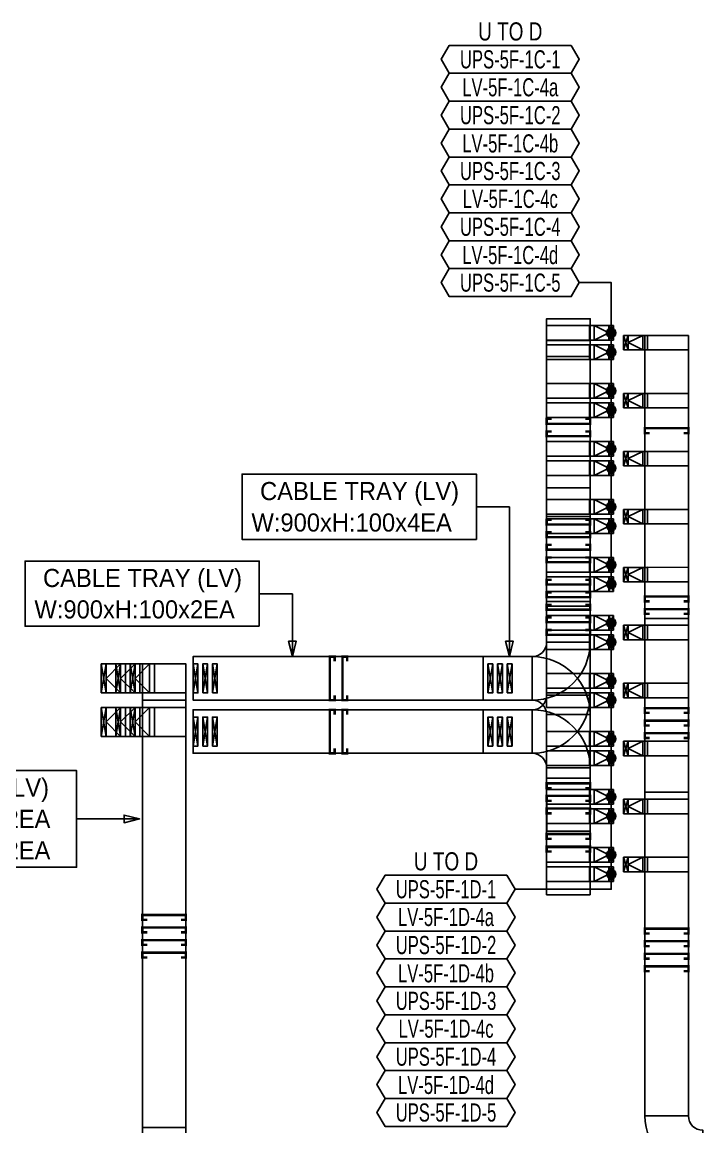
# Model space of a CAD drawing. Header units: millimetres. Extents: x 28900 to 374393, y -351975 to 838289.
# Drawn here: x 315913 to 329996, y 399720 to 422581 of the extents above; entities that cross this region are included whole.
import ezdxf
from ezdxf.enums import TextEntityAlignment as Align

# ---------------------------------------------------------------- set-up
doc = ezdxf.new("R2010")
doc.units = ezdxf.units.MM
doc.header["$LTSCALE"] = 150
for name, color, linetype in [('-----26 Electrical Cable Tray_HV_N', 30, 'Continuous'), ('-----26 Electrical Cable Tray_LV_UPS1', 6, 'Continuous'), ('-----26 Electrical Cable Tray_LV_UPS2', 2, 'Continuous'), ('-----26 Electrical Cable Tray_LV_UPSBAT', 11, 'Continuous'), ('-----99 Cable Schedule', 2, 'Continuous')]:
    doc.layers.add(name, color=color, linetype=linetype)
doc.styles.add('ELEC', font='Dotum.ttf')

# ---------------------------------------------------------------- blocks, each defined once
blk = doc.blocks.new('A$495596483691')
at = {"color": 0}
for p, q in [((100, 600), (0, 600)), ((0, 600), (0, 0)), ((500, 600), (100, 600)), ((500, 0), (500, 600)), ((0, 0), (100, 0)), ((100, 0), (500, 0))]:
    blk.add_line(p, q, dxfattribs=at)
at = {"color": 8}
for p, q in [((400, 300), (100, 600)), ((100, 600), (100, 0)), ((400, 0), (400, 600)), ((400, 600), (500, 0)), ((500, 600), (400, 0)), ((400, 300), (100, 0))]:
    blk.add_line(p, q, dxfattribs=at)
blk = doc.blocks.new('A$550585017316')
at = {"color": 0}
for p, q in [((400, 300), (0, 300)), ((0, 300), (0, 0)), ((500, 300), (400, 300)), ((500, 0), (500, 300)), ((0, 0), (400, 0)), ((400, 0), (500, 0))]:
    blk.add_line(p, q, dxfattribs=at)
at = {"color": 8}
for p, q in [((100, 0), (0, 300)), ((0, 0), (100, 300)), ((100, 150), (400, 300)), ((100, 300), (100, 0)), ((400, 0), (400, 300)), ((100, 150), (400, 0))]:
    blk.add_line(p, q, dxfattribs=at)
blk = doc.blocks.new('A$C9a0ab699')
h = blk.add_hatch(color=0)
edge = h.paths.add_edge_path()
edge.add_arc((64.00719340983778, 64.00719340983778), 64.0071934098378, 720.0000000000341, 1080.000000000034, ccw=False)
at = {"color": 0}
blk.add_circle((64.00719340983778, 64.00719340983778), 64.0071934098378, dxfattribs=at)

msp = doc.modelspace()

# ---------------------------------------------------------------- linework, layer by layer
at = {"layer": '-----26 Electrical Cable Tray_HV_N', "color": 1}
for p, q in [((325309.7544661516, 412551.5399021779), (325994.7354957264, 412551.5399021779)), ((320819.9979642814, 410753.167597133), (321504.9789938562, 410753.167597133))]:
    msp.add_line(p, q, dxfattribs=at)
for points in [[(325309.7544661516, 411876.5399021779), (325309.7544661516, 413226.5399021779), (320463.7350640123, 413226.5399021779), (320463.7350640123, 411876.5399021779)], [(320819.9979642814, 410078.167597133), (320819.9979642814, 411428.167597133), (315973.9785621421, 411428.167597133), (315973.9785621421, 410078.167597133)]]:
    msp.add_lwpolyline(points, close=True, dxfattribs=at)
for points in [[(325994.7358546432, 409449.9993575179), (326074.7358546432, 409769.9993575179), (325914.7358546432, 409769.9993575179), (325994.7358546432, 409449.9993575179), (325994.7350004211, 412551.5399021779)], [(321504.979352773, 409449.9993575179), (321584.979352773, 409769.9993575179), (321424.979352773, 409769.9993575179), (321504.979352773, 409449.9993575179), (321504.9789938562, 410753.167597133)]]:
    msp.add_lwpolyline(points, dxfattribs=at)
at = {"layer": '-----26 Electrical Cable Tray_HV_N', "color": 1, "elevation": -3.247652379101226e-10}
msp.add_lwpolyline([(312192.8131566983, 405093.0866426064), (312192.8131566983, 407093.0866426064), (317038.8325588377, 407093.0866426064), (317038.8325588377, 405093.0866426064)], close=True, dxfattribs=at)
msp.add_lwpolyline([(318342.0007984528, 406093.0870015232), (318022.0007984528, 406173.0870015232), (318022.0007984528, 406013.0870015232), (318342.0007984528, 406093.0870015232), (317038.8325588377, 406093.0866426064)], dxfattribs=at)
at = {"layer": '-----26 Electrical Cable Tray_LV_UPS1'}
for points, elevation in [([(327664.4224880337, 409750.0040227161), (326764.4224880337, 409750.0040227161), (326764.4178228354, 416443.2808967411), (327664.4178228354, 416443.2808967411)], -3.247652379101226e-10), ([(327648.9999991183, 416299.9993575978), (326764.4211756693, 416299.9993575978), (326764.4211756693, 415999.9993575978), (327648.9999991183, 415999.9993575978)], 3.701324547576783e-10), ([(327648.9999991183, 415099.9993575978), (326764.4211756693, 415099.9993575978), (326764.4211756693, 414799.9993575978), (327648.9999991183, 414799.9993575978)], 3.701324547576783e-10), ([(327648.9999991183, 413899.9993575978), (326764.4211756693, 413899.9993575978), (326764.4211756693, 413599.9993575978), (327648.9999991183, 413599.9993575978)], 3.701324547576783e-10), ([(327664.4224880337, 409750.0040227161), (326764.4224880337, 409750.0040227161), (326764.4178228354, 412946.3479550721), (327664.4178228354, 412946.3479550721)], -3.247652379101226e-10), ([(327648.9999991183, 412699.9993575978), (326764.4211756693, 412699.9993575978), (326764.4211756693, 412399.9993575978), (327648.9999991183, 412399.9993575978)], 3.701324547576783e-10), ([(327648.9999991183, 411499.9993575978), (326764.4211756693, 411499.9993575978), (326764.4211756693, 411199.9993575978), (327648.9999991183, 411199.9993575978)], 3.701324547576783e-10), ([(327664.4224880337, 409750.0040227161), (326764.4224880337, 409750.0040227161), (326764.4178228354, 410594.2948789333), (327664.4178228354, 410594.2948789333)], -3.247652379101226e-10), ([(327648.9999991184, 410299.9993575978), (326764.4211756693, 410299.9993575978), (326764.4211756693, 409999.9993575978), (327648.9999991184, 409999.9993575978)], 3.701324547576783e-10), ([(326464.4224880337, 409450.0040227161), (326464.4224880337, 408550.0040227161), (319449.9999995634, 408549.9993575179), (319449.9999995634, 409449.9993575179)], -3.247652379101226e-10), ([(326464.4224880337, 409450.0040227161), (326464.4224880337, 408550.0040227161), (319449.9999995634, 408549.9993575179), (319449.9999995634, 409449.9993575179)], -3.247652379101226e-10), ([(326464.4224880334, 409450.0034030247), (326464.4224880334, 408550.0034030247), (325449.9999982258, 408549.9980725431), (325449.9999982258, 409449.9980725431)], -3.247652379101226e-10), ([(326464.4224880334, 409450.0034030247), (326464.4224880334, 408550.0034030247), (325449.9999982258, 408549.9980725431), (325449.9999982258, 409449.9980725431)], -3.247652379101226e-10), ([(318049.9999986709, 409299.9980725431), (319299.9972426756, 409299.9978902019), (319299.9972426756, 408699.9978902019), (318049.9999986709, 408699.9980725431)], -3.247652379101226e-10), ([(318349.9999986709, 409299.9980725431), (319299.9972426799, 409299.9894236338), (319299.9972426799, 408699.9894236338), (318349.9999986709, 408699.9980725431)], -3.247652379101226e-10), ([(318399.997109256, 409299.9980548785), (319299.9971092559, 409299.9980548785), (319300.0012920921, 399710.0872415237), (318400.0012920921, 399710.0872415237)], -3.247652379101226e-10), ([(318399.997109256, 409299.9980548785), (319299.9971092559, 409299.9980548785), (319300.0012920921, 399710.0872415237), (318400.0012920921, 399710.0872415237)], -3.247652379101226e-10), ([(318649.9999986709, 409299.9980725432), (319299.9972426799, 409299.9936569179), (319299.9972426799, 408699.9936569179), (318649.9999986709, 408699.9980725432)], -3.247652379101226e-10), ([(319449.9999995634, 408699.9993575179), (319449.9999995634, 409299.9993575179), (319549.9999995634, 409299.9993575179), (319549.9999995634, 408699.9993575179)], -3.247652379101226e-10), ([(319649.9999995634, 408699.9993575179), (319649.9999995634, 409299.9993575179), (319749.9999995634, 409299.9993575179), (319749.9999995634, 408699.9993575179)], -3.247652379101226e-10), ([(319849.9999995634, 408699.9993575179), (319849.9999995634, 409299.9993575179), (319949.9999995634, 409299.9993575179), (319949.9999995634, 408699.9993575179)], -3.247652379101226e-10), ([(325549.9999982258, 408699.9980725431), (325549.9999982258, 409299.9980725431), (325649.9999982258, 409299.9980725431), (325649.9999982258, 408699.9980725431)], -3.247652379101226e-10), ([(325749.9999982258, 408699.9980725431), (325749.9999982258, 409299.9980725431), (325849.9999982258, 409299.9980725431), (325849.9999982258, 408699.9980725431)], -3.247652379101226e-10), ([(325949.9999982258, 408699.9980725431), (325949.9999982258, 409299.9980725431), (326049.9999982258, 409299.9980725431), (326049.9999982258, 408699.9980725431)], -3.247652379101226e-10), ([(327648.9999991184, 409099.9993575978), (326764.4211756693, 409099.9993575978), (326764.4211756693, 408799.9993575978), (327648.9999991184, 408799.9993575978)], 3.701324547576783e-10), ([(327664.4224880337, 406938.3083505302), (326764.4224880337, 406938.3083505302), (326764.4178228354, 408250.0034030247), (327664.4178228354, 408250.0034030247)], -3.247652379101226e-10), ([(327664.4224880337, 404523.6856770802), (326764.4224880337, 404523.6856770802), (326764.4178228354, 408250.0034030247), (327664.4178228354, 408250.0034030247)], -3.247652379101226e-10), ([(327648.9999991184, 407899.9993575978), (326764.4211756693, 407899.9993575978), (326764.4211756693, 407599.9993575978), (327648.9999991184, 407599.9993575978)], 3.701324547576783e-10), ([(327648.9999991184, 406699.9993575978), (326764.4211756693, 406699.9993575978), (326764.4211756693, 406399.9993575978), (327648.9999991184, 406399.9993575978)], 3.701324547576783e-10), ([(327648.9999991184, 405499.9993575978), (326764.4211756693, 405499.9993575978), (326764.4211756693, 405199.9993575978), (327648.9999991184, 405199.9993575978)], 3.701324547576783e-10)]:
    msp.add_lwpolyline(points, close=True, dxfattribs=dict(at, elevation=elevation))
at = {"layer": '-----26 Electrical Cable Tray_LV_UPS1', "ltscale": 7.5, "const_width": 50}
for points, elevation in [([(327564.4272137339, 414110.2404087192), (327664.4272137339, 414110.2404087192), (327664.4272137339, 414010.2404087192), (326764.4975381049, 414010.2549583533), (326764.4975381049, 414110.2549583533), (326864.4975381049, 414110.2549583533)], -4.846904905104213e-09), ([(327564.4224880337, 411763.7568040671), (327664.4224880337, 411763.7568040671), (327664.4224880337, 411663.7568040671), (326764.4928124046, 411663.7713537012), (326764.4928124046, 411763.7713537012), (326864.4928124046, 411763.7713537012)], -3.247652379101226e-10), ([(327564.4177623334, 411503.9407951759), (327664.4177623334, 411503.9407951759), (327664.4177623334, 411403.9407951759), (326764.4880867044, 411403.95534481), (326764.4880867044, 411503.95534481), (326864.4880867044, 411503.95534481)], 4.197374429283968e-09), ([(327564.4272137339, 410521.8391100715), (327664.4272137339, 410521.8391100715), (327664.4272137339, 410421.8391100715), (326764.4975381049, 410421.8536597055), (326764.4975381049, 410521.8536597055), (326864.4975381049, 410521.8536597055)], -4.846904905104213e-09), ([(327564.4224880337, 410262.0231011803), (327664.4224880337, 410262.0231011803), (327664.4224880337, 410162.0231011803), (326764.4928124046, 410162.0376508143), (326764.4928124046, 410262.0376508143), (326864.4928124046, 410262.0376508143)], -3.247652379101226e-10), ([(327564.4177623334, 410002.2070922891), (327664.4177623334, 410002.2070922891), (327664.4177623334, 409902.2070922891), (326764.4880867044, 409902.2216419231), (326764.4880867044, 410002.2216419231), (326864.4880867044, 410002.2216419231)], 4.197374429283968e-09), ([(322378.9999995634, 409349.9993575179), (322378.9999995634, 409449.9993575179), (322278.9999995634, 409449.9993575179), (322279.0145491975, 408550.0696818889), (322379.0145491975, 408550.0696818889), (322379.0145491975, 408650.0696818889)], 3.84456475481338e-10), ([(322638.8160084547, 409350.0040832181), (322638.8160084547, 409450.0040832181), (322538.8160084547, 409450.0040832181), (322538.8305580887, 408550.0744075891), (322638.8305580887, 408550.0744075891), (322638.8305580887, 408650.0744075891)], -4.137683191712752e-09), ([(327564.4224880337, 406728.4999805439), (327664.4224880337, 406728.4999805439), (327664.4224880337, 406828.4999805439), (326764.4928124046, 406828.4854309098), (326764.4928124046, 406728.4854309098), (326864.4928124046, 406728.4854309098)], -3.247652379101226e-10), ([(327564.4224880337, 405680.0487853607), (327664.4224880337, 405680.0487853607), (327664.4224880337, 405780.0487853607), (326764.4928124046, 405780.0342357266), (326764.4928124046, 405680.0342357266), (326864.4928124046, 405680.0342357266)], -3.247652379101226e-10), ([(319199.999419612, 404005.0571533934), (319299.999419612, 404005.0571533934), (319299.999419612, 404105.0571533934), (318400.069743983, 404105.0426037593), (318400.069743983, 404005.0426037593), (318500.069743983, 404005.0426037593)], -3.247652379101226e-10), ([(319200.0041453122, 403745.2411445022), (319300.0041453122, 403745.2411445022), (319300.0041453122, 403845.2411445022), (318400.0744696832, 403845.2265948681), (318400.0744696832, 403745.2265948681), (318500.0744696832, 403745.2265948681)], -4.846904905104213e-09)]:
    msp.add_lwpolyline(points, dxfattribs=dict(at, elevation=elevation))
at = {"layer": '-----26 Electrical Cable Tray_LV_UPS1', "elevation": -3.247652379101226e-10}
for points in [[(326764.4224880337, 409750.0040227161), (326764.4224880337, 409750.0040227161, -0.414213562373095), (326464.4224880337, 409450.0040227161), (326464.4224880337, 409450.0040227161), (326464.4224880337, 408550.0040227161, 0.4142135623731661), (327664.4224880337, 409750.0040227161)], [(326764.4224880337, 409750.0040227161), (326764.4224880337, 409750.0040227161, -0.414213562373095), (326464.4224880337, 409450.0040227161), (326464.4224880337, 409450.0040227161), (326464.4224880337, 408550.0040227161, 0.4142135623731661), (327664.4224880337, 409750.0040227161)], [(326764.4224880334, 408250.0034030247), (327664.4224880334, 408250.0034030247), (327664.4224880334, 408250.0034030247), (327664.4224880334, 409750.0034030247), (326764.4224880334, 409750.0034030247, -0.414213562373095), (326464.4224880334, 409450.0034030247), (326464.4224880334, 408550.0034030247), (326464.4224880334, 408550.0034030247, -0.414213562373095)], [(326764.4224880337, 408250.0027833332), (326764.4224880337, 408250.0027833332, 0.414213562373095), (326464.4224880337, 408550.0027833332), (326464.4224880337, 408550.0027833332), (326464.4224880337, 409450.0027833332, -0.4142135623731661), (327664.4224880337, 408250.0027833332)]]:
    msp.add_lwpolyline(points, format="xyb", close=True, dxfattribs=at)
for points in [[(319549.9999995634, 408699.9993575179), (319449.9999995634, 409299.9993575179)], [(319549.9999995634, 409299.9993575179), (319449.9999995634, 408699.9993575179)], [(319749.9999995634, 408699.9993575179), (319649.9999995634, 409299.9993575179)], [(319749.9999995634, 409299.9993575179), (319649.9999995634, 408699.9993575179)], [(319949.9999995634, 408699.9993575179), (319849.9999995634, 409299.9993575179)], [(319949.9999995634, 409299.9993575179), (319849.9999995634, 408699.9993575179)], [(325649.9999982258, 408699.9980725431), (325549.9999982258, 409299.9980725431)], [(325649.9999982258, 409299.9980725431), (325549.9999982258, 408699.9980725431)], [(325849.9999982258, 408699.9980725431), (325749.9999982258, 409299.9980725431)], [(325849.9999982258, 409299.9980725431), (325749.9999982258, 408699.9980725431)], [(326049.9999982258, 408699.9980725431), (325949.9999982258, 409299.9980725431)], [(326049.9999982258, 409299.9980725431), (325949.9999982258, 408699.9980725431)]]:
    msp.add_lwpolyline(points, dxfattribs=at)
at = {"layer": '-----26 Electrical Cable Tray_LV_UPS2'}
for points in [[(327664.4224880337, 408650.005262099), (326764.4224880337, 408650.005262099), (326764.4178228354, 415994.184151585), (327664.4178228354, 415994.184151585)], [(327664.4224880337, 408650.005262099), (326764.4224880337, 408650.005262099), (326764.4178228354, 415664.4277505692), (327664.4178228354, 415664.4277505692)], [(327664.4224880337, 408650.005262099), (326764.4224880337, 408650.005262099), (326764.4178228354, 412350.0194350609), (327664.4178228354, 412350.0194350609)], [(327664.4232196252, 408650.0086785194), (326764.4232196252, 408650.0086785194), (326764.418554427, 410497.2929710231), (327664.418554427, 410497.2929710231)], [(318049.9999986709, 408399.9980725431), (319299.9972426756, 408399.9978902019), (319299.9972426756, 407799.9978902019), (318049.9999986709, 407799.9980725431)], [(318349.9999986709, 408399.9980725431), (319299.9972426799, 408399.9894236338), (319299.9972426799, 407799.9894236338), (318349.9999986709, 407799.9980725431)], [(318649.9999986709, 408399.9980725432), (319299.9972426799, 408399.9936569179), (319299.9972426799, 407799.9936569179), (318649.9999986709, 407799.9980725432)], [(326464.4224880337, 408350.0040227161), (326464.4224880337, 407450.0040227161), (319449.9999995634, 407449.9993575179), (319449.9999995634, 408349.9993575179)], [(326464.4224880337, 408350.0040227161), (326464.4224880337, 407450.0040227161), (319449.9999995634, 407449.9993575179), (319449.9999995634, 408349.9993575179)], [(326464.4232196252, 408350.0086785194), (326464.4232196252, 407450.0086785194), (325450.0007298175, 407450.0033480378), (325450.0007298175, 408350.0033480378)], [(326464.4232196252, 408350.0086785194), (326464.4232196252, 407450.0086785194), (325450.0007298175, 407450.0033480378), (325450.0007298175, 408350.0033480378)], [(319449.9999995634, 407599.9993575179), (319449.9999995634, 408199.9993575179), (319549.9999995634, 408199.9993575179), (319549.9999995634, 407599.9993575179)], [(319649.9999995634, 407599.9993575179), (319649.9999995634, 408199.9993575179), (319749.9999995634, 408199.9993575179), (319749.9999995634, 407599.9993575179)], [(319849.9999995634, 407599.9993575179), (319849.9999995634, 408199.9993575179), (319949.9999995634, 408199.9993575179), (319949.9999995634, 407599.9993575179)], [(325550.0007298175, 407600.0033480378), (325550.0007298175, 408200.0033480378), (325650.0007298175, 408200.0033480378), (325650.0007298175, 407600.0033480378)], [(325750.0007298175, 407600.0033480378), (325750.0007298175, 408200.0033480378), (325850.0007298175, 408200.0033480378), (325850.0007298175, 407600.0033480378)], [(325950.0007298175, 407600.0033480378), (325950.0007298175, 408200.0033480378), (326050.0007298175, 408200.0033480378), (326050.0007298175, 407600.0033480378)], [(327664.4224880337, 404523.6856770802), (326764.4224880337, 404523.6856770802), (326764.4232196252, 407150.0086785194), (327664.4232196252, 407150.0086785194)], [(327664.4278848234, 405838.3136260249), (326764.4278848234, 405838.3136260249), (326764.4232196252, 407150.0086785194), (327664.4232196252, 407150.0086785194)]]:
    msp.add_lwpolyline(points, close=True, dxfattribs=at)
for points, elevation in [([(327648.9999991184, 415899.9993575978), (326764.4211756694, 415899.9993575978), (326764.4211756694, 415599.9993575978), (327648.9999991184, 415599.9993575978)], 3.701324547576783e-10), ([(327648.9999991184, 414699.9993575978), (326764.4211756694, 414699.9993575978), (326764.4211756694, 414399.9993575978), (327648.9999991184, 414399.9993575978)], 3.701324547576783e-10), ([(327648.9999991184, 413499.9993575978), (326764.4211756694, 413499.9993575978), (326764.4211756694, 413199.9993575978), (327648.9999991184, 413199.9993575978)], 3.701324547576783e-10), ([(327648.9999991184, 412299.9993575978), (326764.4211756694, 412299.9993575978), (326764.4211756694, 411999.9993575978), (327648.9999991184, 411999.9993575978)], 3.701324547576783e-10), ([(327648.9999991184, 411099.9993575978), (326764.4211756694, 411099.9993575978), (326764.4211756694, 410799.9993575978), (327648.9999991184, 410799.9993575978)], 3.701324547576783e-10), ([(327648.9999991184, 409899.9993575978), (326764.4211756694, 409899.9993575978), (326764.4211756694, 409599.9993575978), (327648.9999991184, 409599.9993575978)], 3.701324547576783e-10), ([(318399.997109256, 408549.9980725431), (319299.9971092559, 408549.9980725431), (319300.0012920921, 398610.0884530789), (318400.0012920921, 398610.0884530789)], -3.247652379101226e-10), ([(318399.997109256, 408549.9980725431), (319299.9971092559, 408549.9980725431), (319300.0012920921, 398610.0884530789), (318400.0012920921, 398610.0884530789)], -3.247652379101226e-10), ([(327648.9999991184, 408699.9993575978), (326764.4211756694, 408699.9993575978), (326764.4211756694, 408399.9993575978), (327648.9999991184, 408399.9993575978)], 3.701324547576783e-10), ([(327648.9999991184, 407499.9993575978), (326764.4211756694, 407499.9993575978), (326764.4211756694, 407199.9993575978), (327648.9999991184, 407199.9993575978)], 3.701324547576783e-10), ([(327648.9999991184, 406299.9993575978), (326764.4211756694, 406299.9993575978), (326764.4211756694, 405999.9993575978), (327648.9999991184, 405999.9993575978)], 3.701324547576783e-10), ([(327648.9999991184, 405099.9993575978), (326764.4211756694, 405099.9993575978), (326764.4211756694, 404799.9993575978), (327648.9999991184, 404799.9993575978)], 3.701324547576783e-10)]:
    msp.add_lwpolyline(points, close=True, dxfattribs=dict(at, elevation=elevation))
at = {"layer": '-----26 Electrical Cable Tray_LV_UPS2', "ltscale": 7.5, "const_width": 50}
for points, elevation in [([(327564.4945885888, 414370.0564165976), (327664.4945885888, 414370.0564165976), (327664.4945885888, 414270.0564165976), (326764.5649129598, 414270.0709662316), (326764.5649129598, 414370.0709662316), (326864.5649129598, 414370.0709662316)], -9.369044572298304e-09), ([(327564.4583023231, 412283.3888214233), (327664.4583023231, 412283.3888214233), (327664.4583023231, 412183.3888214233), (326764.5286266941, 412183.4033710574), (326764.5286266941, 412283.4033710574), (326864.5286266941, 412283.4033710574)], -9.369044572298304e-09), ([(327564.4541017417, 412023.5728125236), (327664.4541017417, 412023.5728125236), (327664.4541017417, 411923.5728125236), (326764.5244261126, 411923.5873621577), (326764.5244261126, 412023.5873621577), (326864.5244261126, 412023.5873621577)], -4.846904905104213e-09), ([(327564.4356148967, 411041.4711278709), (327664.4356148967, 411041.4711278709), (327664.4356148967, 410941.4711278709), (326764.5059392677, 410941.485677505), (326764.5059392677, 411041.485677505), (326864.5059392677, 411041.485677505)], -1.389118423949239e-08), ([(327564.4314143153, 410781.6551189712), (327664.4314143153, 410781.6551189712), (327664.4314143153, 410681.6551189712), (326764.5017386863, 410681.6696686053), (326764.5017386863, 410781.6696686053), (326864.5017386863, 410781.6696686053)], -9.369044572298304e-09), ([(322378.9999995634, 408249.9993575179), (322378.9999995634, 408349.9993575179), (322278.9999995634, 408349.9993575179), (322279.0145491975, 407450.0696818889), (322379.0145491975, 407450.0696818889), (322379.0145491975, 407550.0696818889)], 7.319053218152405e-10), ([(322638.8160084547, 408250.0040832181), (322638.8160084547, 408350.0040832181), (322538.8160084547, 408350.0040832181), (322538.8305580887, 407450.0744075891), (322638.8305580887, 407450.0744075891), (322638.8305580887, 407550.0744075891)], -3.79023434537885e-09), ([(327564.4272137339, 406468.6839716527), (327664.4272137339, 406468.6839716527), (327664.4272137339, 406568.6839716527), (326764.4975381049, 406568.6694220186), (326764.4975381049, 406468.6694220186), (326864.4975381049, 406468.6694220186)], -4.846904905104213e-09), ([(327564.4314143153, 406208.867962753), (327664.4314143153, 406208.867962753), (327664.4314143153, 406308.867962753), (326764.5017386863, 406308.8534131189), (326764.5017386863, 406208.8534131189), (326864.5017386863, 406208.8534131189)], -9.369044572298304e-09), ([(327564.4272137339, 405420.2327764695), (327664.4272137339, 405420.2327764695), (327664.4272137339, 405520.2327764695), (326764.4975381049, 405520.2182268354), (326764.4975381049, 405420.2182268354), (326864.4975381049, 405420.2182268354)], -4.846904905104213e-09), ([(319200.0083458936, 403485.4251356025), (319300.0083458936, 403485.4251356025), (319300.0083458936, 403585.4251356025), (318400.0786702646, 403585.4105859684), (318400.0786702646, 403485.4105859684), (318500.0786702646, 403485.4105859684)], -9.369044572298304e-09), ([(319200.012546475, 403225.6091267028), (319300.012546475, 403225.6091267028), (319300.012546475, 403325.6091267028), (318400.082870846, 403325.5945770687), (318400.082870846, 403225.5945770687), (318500.082870846, 403225.5945770687)], -1.389118423949239e-08)]:
    msp.add_lwpolyline(points, dxfattribs=dict(at, elevation=elevation))
at = {"layer": '-----26 Electrical Cable Tray_LV_UPS2'}
for points in [[(326764.4224880337, 408650.005262099), (326764.4224880337, 408650.005262099, -0.414213562373095), (326464.4224880337, 408350.005262099), (326464.4224880337, 408350.005262099), (326464.4224880337, 407450.005262099, 0.4142135623731661), (327664.4224880337, 408650.005262099)], [(326764.4224880337, 408650.005262099), (326764.4224880337, 408650.005262099, -0.414213562373095), (326464.4224880337, 408350.005262099), (326464.4224880337, 408350.005262099), (326464.4224880337, 407450.005262099, 0.4142135623731661), (327664.4224880337, 408650.005262099)], [(326764.4232196252, 407150.0086785194), (327664.4232196252, 407150.0086785194), (327664.4232196252, 407150.0086785194), (327664.4232196252, 408650.0086785194), (326764.4232196252, 408650.0086785194, -0.414213562373095), (326464.4232196252, 408350.0086785194), (326464.4232196252, 407450.0086785194), (326464.4232196252, 407450.0086785194, -0.414213562373095)], [(326764.4224880337, 407150.0120949398), (326764.4224880337, 407150.0120949398, 0.414213562373095), (326464.4224880337, 407450.0120949398), (326464.4224880337, 407450.0120949398), (326464.4224880337, 408350.0120949398, -0.4142135623731661), (327664.4224880337, 407150.0120949398)]]:
    msp.add_lwpolyline(points, format="xyb", close=True, dxfattribs=at)
for points in [[(319549.9999995634, 407599.9993575179), (319449.9999995634, 408199.9993575179)], [(319549.9999995634, 408199.9993575179), (319449.9999995634, 407599.9993575179)], [(319749.9999995634, 407599.9993575179), (319649.9999995634, 408199.9993575179)], [(319749.9999995634, 408199.9993575179), (319649.9999995634, 407599.9993575179)], [(319949.9999995634, 407599.9993575179), (319849.9999995634, 408199.9993575179)], [(319949.9999995634, 408199.9993575179), (319849.9999995634, 407599.9993575179)], [(325650.0007298175, 407600.0033480378), (325550.0007298175, 408200.0033480378)], [(325650.0007298175, 408200.0033480378), (325550.0007298175, 407600.0033480378)], [(325850.0007298175, 407600.0033480378), (325750.0007298175, 408200.0033480378)], [(325850.0007298175, 408200.0033480378), (325750.0007298175, 407600.0033480378)], [(326050.0007298175, 407600.0033480378), (325950.0007298175, 408200.0033480378)], [(326050.0007298175, 408200.0033480378), (325950.0007298175, 407600.0033480378)]]:
    msp.add_lwpolyline(points, dxfattribs=at)
at = {"layer": '-----26 Electrical Cable Tray_LV_UPSBAT', "elevation": 3.701324547576783e-10}
for points in [[(329696.4052594628, 416098.4124384834), (328796.4052594628, 416098.4124384834), (328796.4052594624, 399949.9993575416), (329696.4052594624, 399949.9993575416)], [(329696.4052594628, 416098.4124384834), (328851.9179162117, 416098.4484404576), (328851.9179162117, 415798.4484404576), (329696.4052594628, 415798.4124384834)], [(329696.4052594628, 414898.4124384834), (328851.9179162117, 414898.4484404576), (328851.9179162117, 414598.4484404576), (329696.4052594628, 414598.4124384834)], [(329696.4052594628, 413698.4124384834), (328851.9179162117, 413698.4484404576), (328851.9179162117, 413398.4484404576), (329696.4052594628, 413398.4124384834)], [(329696.4052594627, 412498.4304394705), (328796.4052594627, 412498.4304394705), (328796.4052594624, 399949.9993575416), (329696.4052594624, 399949.9993575416)], [(329696.4052594628, 412498.4124384834), (328851.9179162117, 412498.4484404576), (328851.9179162117, 412198.4484404576), (329696.4052594628, 412198.4124384834)], [(329696.4052594628, 411298.4124384834), (328851.9179162117, 411298.4484404576), (328851.9179162117, 410998.4484404576), (329696.4052594628, 410998.4124384834)], [(329696.4052594627, 410243.0693198552), (328796.4052594627, 410243.0693198552), (328796.4052594624, 399949.9993575416), (329696.4052594624, 399949.9993575416)], [(329696.4052594628, 410098.4124384834), (328851.9179162117, 410098.4484404576), (328851.9179162117, 409798.4484404576), (329696.4052594628, 409798.4124384834)], [(329696.4052594628, 408898.4124384834), (328851.9179162117, 408898.4484404576), (328851.9179162117, 408598.4484404576), (329696.4052594628, 408598.4124384834)], [(329696.4052594628, 407698.4124384834), (328851.9179162117, 407698.4484404576), (328851.9179162117, 407398.4484404576), (329696.4052594628, 407398.4124384834)], [(329696.4052594627, 406643.0693198552), (328796.4052594627, 406643.0693198552), (328796.4052594624, 399949.9993575416), (329696.4052594624, 399949.9993575416)], [(329696.4052594628, 406498.4124384834), (328851.9179162117, 406498.4484404576), (328851.9179162117, 406198.4484404576), (329696.4052594628, 406198.4124384834)], [(329696.4052594628, 405298.4124384834), (328851.9179162117, 405298.4484404576), (328851.9179162117, 404998.4484404576), (329696.4052594628, 404998.4124384834)]]:
    msp.add_lwpolyline(points, close=True, dxfattribs=at)
at = {"layer": '-----26 Electrical Cable Tray_LV_UPSBAT', "ltscale": 7.5, "const_width": 50}
for points, elevation in [([(329596.4054784005, 414076.2159063597), (329696.4054784005, 414076.2159063597), (329696.4054784005, 414176.2159063597), (328796.4758027715, 414176.2013567257), (328796.4758027715, 414076.2013567257), (328896.4758027715, 414076.2013567257)], 3.701324547576783e-10), ([(329596.4054784005, 410595.1427665534), (329696.4054784005, 410595.1427665534), (329696.4054784005, 410695.1427665534), (328796.4758027715, 410695.1282169194), (328796.4758027715, 410595.1282169194), (328896.4758027715, 410595.1282169194)], 3.701324547576783e-10), ([(329596.4102041008, 410335.3267576622), (329696.4102041008, 410335.3267576622), (329696.4102041008, 410435.3267576622), (328796.4805284718, 410435.3122080282), (328796.4805284718, 410335.3122080282), (328896.4805284718, 410335.3122080282)], -4.152007212436412e-09), ([(329596.4054784005, 408285.7499106503), (329696.4054784005, 408285.7499106503), (329696.4054784005, 408385.7499106503), (328796.4758027715, 408385.7353610162), (328796.4758027715, 408285.7353610162), (328896.4758027715, 408285.7353610162)], 3.701324547576783e-10), ([(329596.4102041008, 408025.9339017591), (329696.4102041008, 408025.9339017591), (329696.4102041008, 408125.9339017591), (328796.4805284718, 408125.919352125), (328796.4805284718, 408025.919352125), (328896.4805284718, 408025.919352125)], -4.152007212436412e-09), ([(329596.4144046822, 407766.1178928594), (329696.4144046822, 407766.1178928594), (329696.4144046822, 407866.1178928594), (328796.4847290532, 407866.1033432253), (328796.4847290532, 407766.1033432253), (328896.4847290532, 407766.1033432253)], -8.674146879630503e-09), ([(329596.4054784005, 403721.2435299312), (329696.4054784005, 403721.2435299312), (329696.4054784005, 403821.2435299312), (328796.4758027715, 403821.2289802971), (328796.4758027715, 403721.2289802971), (328896.4758027715, 403721.2289802971)], 3.701324547576783e-10), ([(329596.4102041008, 403461.42752104), (329696.4102041008, 403461.42752104), (329696.4102041008, 403561.42752104), (328796.4805284718, 403561.4129714059), (328796.4805284718, 403461.4129714059), (328896.4805284718, 403461.4129714059)], -4.152007212436412e-09), ([(329596.4144046822, 403201.6115121403), (329696.4144046822, 403201.6115121403), (329696.4144046822, 403301.6115121403), (328796.4847290532, 403301.5969625062), (328796.4847290532, 403201.5969625062), (328896.4847290532, 403201.5969625062)], -8.674146879630503e-09), ([(329596.4186052636, 402941.7955032405), (329696.4186052636, 402941.7955032405), (329696.4186052636, 403041.7955032405), (328796.4889296346, 403041.7809536065), (328796.4889296346, 402941.7809536065), (328896.4889296346, 402941.7809536065)], -1.319628654682459e-08)]:
    msp.add_lwpolyline(points, dxfattribs=dict(at, elevation=elevation))
at = {"layer": '-----26 Electrical Cable Tray_LV_UPSBAT', "elevation": 3.701324547576783e-10}
msp.add_lwpolyline([(329996.4052594624, 399649.9993575416), (329996.4052594624, 399649.9993575416, -0.414213562373095), (329696.4052594624, 399949.9993575416), (329696.4052594624, 399949.9993575416), (328796.4052594624, 399949.9993575416, 0.4142135623731661), (329996.4052594624, 398749.9993575416)], format="xyb", close=True, dxfattribs=at)
msp.add_lwpolyline([(329996.4052594624, 399649.9993575416), (329996.4052594624, 399649.9993575416, -0.414213562373095), (329696.4052594624, 399949.9993575416), (329696.4052594624, 399949.9993575416), (328796.4052594624, 399949.9993575416, 0.4142135623731661), (329996.4052594624, 398749.9993575416)], format="xyb", close=True, dxfattribs=at)
at = {"layer": '-----99 Cable Schedule', "color": 1, "elevation": 3.701324547576783e-10}
for points in [[(327272.6660049122, 422098.8986581322), (327439.3758951241, 421810.1486581304), (327272.6660049096, 421521.3986581269), (324750.0967721343, 421521.3986581269), (324583.3868819109, 421810.1486581304), (324750.0967721368, 422098.8986581322)], [(327272.6660049096, 421521.3986581269), (327439.3758951215, 421232.6486581252), (327272.666004907, 420943.8986581217), (324750.0967721317, 420943.8986581217), (324583.3868819083, 421232.6486581252), (324750.0967721342, 421521.3986581269)], [(327272.666004907, 420943.8986581217), (327439.375895119, 420655.14865812), (327272.6660049044, 420366.3986581165), (324750.0967721292, 420366.3986581165), (324583.3868819058, 420655.14865812), (324750.0967721317, 420943.8986581217)], [(327272.6660049045, 420366.3986581165), (327439.3758951164, 420077.6486581147), (327272.6660049019, 419788.8986581112), (324750.0967721266, 419788.8986581112), (324583.3868819032, 420077.6486581147), (324750.0967721291, 420366.3986581165)], [(327272.6660049019, 419788.8986581112), (327439.3758951139, 419500.1486581095), (327272.6660048993, 419211.398658106), (324750.0967721241, 419211.398658106), (324583.3868819007, 419500.1486581095), (324750.0967721266, 419788.8986581112)], [(327272.6660048994, 419211.398658106), (327439.3758951113, 418922.6486581042), (327272.6660048967, 418633.8986581007), (324750.0967721215, 418633.8986581007), (324583.3868818981, 418922.6486581042), (324750.096772124, 419211.398658106)], [(327272.6660049019, 418633.8986581007), (327439.3758951139, 418345.148658099), (327272.6660048993, 418056.3986580955), (324750.0967721241, 418056.3986580955), (324583.3868819007, 418345.148658099), (324750.0967721266, 418633.8986581007)], [(327272.6660048994, 418056.3986580955), (327439.3758951113, 417767.6486580938), (327272.6660048967, 417478.8986580903), (324750.0967721215, 417478.8986580903), (324583.3868818981, 417767.6486580938), (324750.096772124, 418056.3986580955)], [(327272.6660049019, 417478.8986580903), (327439.3758951139, 417190.1486580885), (327272.6660048993, 416901.398658085), (324750.0967721241, 416901.398658085), (324583.3868819007, 417190.1486580885), (324750.0967721266, 417478.8986580903)], [(325943.5917605602, 404926.7088325746), (326110.3016507721, 404637.9588325729), (325943.5917605576, 404349.2088325694), (323421.0225277824, 404349.2088325694), (323254.3126375589, 404637.9588325729), (323421.0225277848, 404926.7088325746)], [(325943.5917605576, 404349.2088325694), (326110.3016507695, 404060.4588325676), (325943.591760555, 403771.7088325641), (323421.0225277798, 403771.7088325641), (323254.3126375563, 404060.4588325676), (323421.0225277822, 404349.2088325694)], [(325943.591760555, 403771.7088325641), (326110.301650767, 403482.9588325624), (325943.5917605525, 403194.2088325589), (323421.0225277772, 403194.2088325589), (323254.3126375538, 403482.9588325624), (323421.0225277797, 403771.7088325641)], [(325943.5917605525, 403194.2088325589), (326110.3016507644, 402905.4588325571), (325943.5917605499, 402616.7088325536), (323421.0225277747, 402616.7088325536), (323254.3126375512, 402905.4588325571), (323421.0225277771, 403194.2088325589)], [(325943.5917605499, 402616.7088325536), (326110.3016507619, 402327.9588325519), (325943.5917605474, 402039.2088325484), (323421.0225277721, 402039.2088325484), (323254.3126375487, 402327.9588325519), (323421.0225277746, 402616.7088325536)], [(325943.5917605474, 402039.2088325484), (326110.3016507593, 401750.4588325467), (325943.5917605448, 401461.7088325432), (323421.0225277696, 401461.7088325432), (323254.3126375461, 401750.4588325467), (323421.022527772, 402039.2088325484)], [(325943.5917605499, 401461.7088325432), (326110.3016507619, 401172.9588325414), (325943.5917605474, 400884.2088325379), (323421.0225277721, 400884.2088325379), (323254.3126375487, 401172.9588325414), (323421.0225277746, 401461.7088325432)], [(325943.5917605474, 400884.2088325379), (326110.3016507593, 400595.4588325362), (325943.5917605448, 400306.7088325327), (323421.0225277696, 400306.7088325327), (323254.3126375461, 400595.4588325362), (323421.022527772, 400884.2088325379)], [(325943.5917605499, 400306.7088325327), (326110.3016507619, 400017.9588325309), (325943.5917605474, 399729.2088325275), (323421.0225277721, 399729.2088325275), (323254.3126375487, 400017.9588325309), (323421.0225277746, 400306.7088325327)]]:
    msp.add_lwpolyline(points, close=True, dxfattribs=at)
for points in [[(328098.9999991184, 410949.9993575978), (328098.9999991183, 417190.1486580886), (327439.3758951241, 417190.1486580886)], [(328096.1277834091, 410141.3827104701), (328098.9999991184, 404637.9588325728), (326110.3016507721, 404637.9588325729)]]:
    msp.add_lwpolyline(points, dxfattribs=at)

# ---------------------------------------------------------------- block references
at = {"layer": '-----26 Electrical Cable Tray_LV_UPS1', "xscale": -1}
for p in [(328148.9999991183, 415999.9993575978), (328148.9999991183, 414799.9993575978), (328148.9999991183, 413599.9993575978), (328148.9999991183, 412399.9993575978), (328148.9999991183, 411199.9993575978), (328148.9999991184, 409999.9993575978), (328148.9999991184, 408799.9993575978), (328148.9999991184, 407599.9993575978), (328148.9999991184, 406399.9993575978), (328148.9999991184, 405199.9993575978)]:
    msp.add_blockref('A$550585017316', p, dxfattribs=at)
at = {"layer": '-----26 Electrical Cable Tray_LV_UPS1', "rotation": 180}
for p in [(318049.9999986709, 409299.9980725431), (318349.9999986709, 409299.9980725431), (318649.9999986709, 409299.9980725432)]:
    msp.add_blockref('A$495596483691', p, dxfattribs=at)
at = {"layer": '-----26 Electrical Cable Tray_LV_UPS2', "xscale": -1}
for p in [(328148.9999991184, 415599.9993575978), (328148.9999991184, 414399.9993575978), (328148.9999991184, 413199.9993575978), (328148.9999991184, 411999.9993575978), (328148.9999991184, 410799.9993575978), (328148.9999991184, 409599.9993575978), (328148.9999991184, 408399.9993575978), (328148.9999991184, 407199.9993575978), (328148.9999991184, 405999.9993575978), (328148.9999991184, 404799.9993575978)]:
    msp.add_blockref('A$550585017316', p, dxfattribs=at)
at = {"layer": '-----26 Electrical Cable Tray_LV_UPS2', "rotation": 180}
for p in [(318049.9999986709, 408399.9980725431), (318349.9999986709, 408399.9980725431), (318649.9999986709, 408399.9980725432)]:
    msp.add_blockref('A$495596483691', p, dxfattribs=at)
at = {"layer": '-----26 Electrical Cable Tray_LV_UPSBAT'}
for p in [(328350.9999991184, 415798.4124384834), (328350.9999991184, 414598.4124384834), (328350.9999991184, 413398.4124384834), (328350.9999991184, 412198.4124384834), (328350.9999991184, 410998.4124384834), (328350.9999991184, 409798.4124384834), (328350.9999991184, 408598.4124384834), (328350.9999991184, 407398.4124384834), (328350.9999991184, 406198.4124384834), (328350.9999991184, 404998.4124384834)]:
    msp.add_blockref('A$550585017316', p, dxfattribs=at)
at = {"layer": '-----99 Cable Schedule', "color": 1, "xscale": -1.5, "yscale": 1.5, "zscale": 1.5, "rotation": 180}
for p in [(328002.9892090036, 416246.0101477126), (328002.9892090036, 415046.0101477126), (328002.9892090036, 413846.0101477126), (328002.9892090036, 412646.0101477126), (328002.9892090036, 411446.0101477126), (328002.9892090036, 410246.0101477126), (328002.9892090036, 409046.0101477126), (328002.9892090036, 407846.0101477126), (328002.9892090036, 406646.0101477126), (328002.9892090036, 405446.0101477126)]:
    msp.add_blockref('A$C9a0ab699', p, dxfattribs=at)
at = {"layer": '-----99 Cable Schedule', "color": 1, "xscale": 1.5, "yscale": 1.5, "zscale": 1.5}
for p in [(328005.8614247128, 415653.988567483), (328005.8614247128, 414453.988567483), (328005.8614247128, 413253.988567483), (328005.8614247128, 412053.988567483), (328005.8614247128, 410853.988567483), (328005.8614247128, 409653.988567483), (328005.8614247128, 408453.988567483), (328005.8614247128, 407253.988567483), (328005.8614247128, 406053.988567483), (328005.8614247128, 404853.988567483)]:
    msp.add_blockref('A$C9a0ab699', p, dxfattribs=at)

# ---------------------------------------------------------------- texts
at = {"layer": '-----26 Electrical Cable Tray_LV_UPS1', "style": 'ELEC'}
for s, p in [('CABLE TRAY (LV)', (320835.4735977663, 412876.5399021779)), ('W:900xH:100x4EA', (320657.8955787704, 412226.5399021779)), ('CABLE TRAY (LV)', (316345.7170958961, 411078.167597133)), ('W:900xH:100x2EA', (316168.1390769001, 410428.167597133)), ('W:900xH:100x2EA', (312352.8131566983, 405443.0866426064))]:
    msp.add_text(s, height=375, dxfattribs=at).set_placement(p, align=Align.MIDDLE_LEFT)
at = {"layer": '-----26 Electrical Cable Tray_LV_UPS2', "style": 'ELEC'}
for s, p in [('CABLE TRAY (LV)', (312352.8131566983, 406743.0866426064)), ('W:900xH:100x2EA', (312352.8131566983, 406093.0866426064))]:
    msp.add_text(s, height=375, dxfattribs=at).set_placement(p, align=Align.MIDDLE_LEFT)
at = {"layer": '-----99 Cable Schedule', "style": 'ELEC'}
for s, width, p in [('U TO D', 0.8, (326011.3813885232, 422387.6486581347)), ('UPS-5F-1C-1', 0.7, (326011.3813885232, 421810.1486581295)), ('LV-5F-1C-4a', 0.7, (326011.3813885206, 421232.6486581243)), ('UPS-5F-1C-2', 0.7, (326011.3813885181, 420655.148658119)), ('LV-5F-1C-4b', 0.7, (326011.3813885155, 420077.6486581138)), ('UPS-5F-1C-3', 0.7, (326011.381388513, 419500.1486581085)), ('LV-5F-1C-4c', 0.7, (326011.3813885104, 418922.6486581033)), ('UPS-5F-1C-4', 0.7, (326011.381388513, 418345.1486580981)), ('LV-5F-1C-4d', 0.7, (326011.3813885104, 417767.6486580928)), ('UPS-5F-1C-5', 0.7, (326011.381388513, 417190.1486580876)), ('U TO D', 0.8, (324682.3071441712, 405215.4588325772)), ('UPS-5F-1D-1', 0.7, (324682.3071441712, 404637.9588325719)), ('LV-5F-1D-4a', 0.7, (324682.3071441686, 404060.4588325667)), ('UPS-5F-1D-2', 0.7, (324682.3071441661, 403482.9588325614)), ('LV-5F-1D-4b', 0.7, (324682.3071441635, 402905.4588325562)), ('UPS-5F-1D-3', 0.7, (324682.307144161, 402327.958832551)), ('LV-5F-1D-4c', 0.7, (324682.3071441584, 401750.4588325457)), ('UPS-5F-1D-4', 0.7, (324682.307144161, 401172.9588325405)), ('LV-5F-1D-4d', 0.7, (324682.3071441584, 400595.4588325353)), ('UPS-5F-1D-5', 0.7, (324682.307144161, 400017.95883253))]:
    msp.add_text(s, height=375, dxfattribs=dict(at, width=width)).set_placement(p, align=Align.MIDDLE)

doc.saveas('drawing.dxf')
